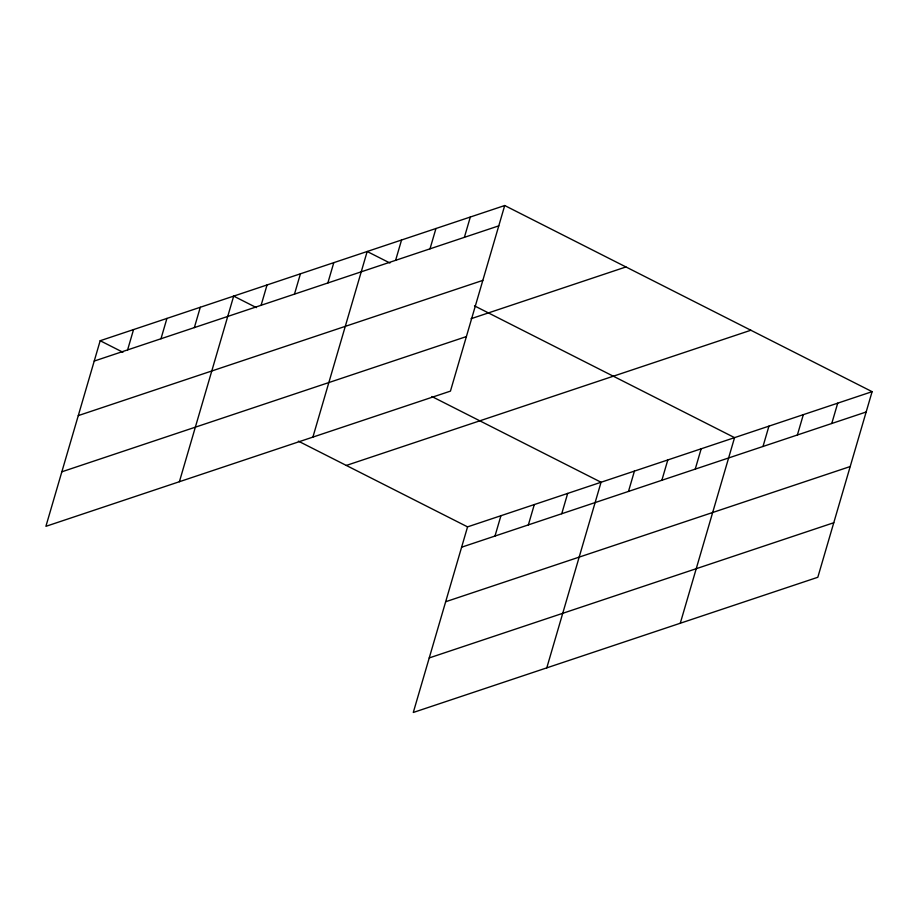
<?xml version="1.0" encoding="UTF-8"?>
<svg xmlns="http://www.w3.org/2000/svg" width="918" height="918" viewBox="0 0 918 918"><rect width="100%" height="100%" fill="white"/><g stroke="black" fill="none" stroke-linecap="round" stroke-linejoin="round"><path stroke-width="1.38" d="M504.716 205.529L100.177 340.727L45.9 526.335L450.44 391.125L504.716 205.529L872.1 391.665L817.823 577.273L413.284 712.471L467.56 526.875L872.1 391.665M127.602 349.907L133.546 329.573M160.983 338.753L166.927 318.42M194.352 327.6L200.296 307.266M179.4 481.721L233.677 296.112L256.409 307.622M261.102 305.292L267.046 284.959M294.483 294.139L300.427 273.805M327.852 282.974L333.796 262.651M312.9 437.094L367.177 251.498L389.909 263.007M395.612 260.333L401.556 240M430.003 248.835L435.947 228.513M464.382 237.349L470.326 217.015M494.986 536.043L500.93 515.709M528.366 524.889L534.31 504.556M561.736 513.736L567.68 493.402M546.784 667.856L601.06 482.248L431.873 396.53M628.486 491.428L634.43 471.095M661.867 480.275L667.811 459.941M695.236 469.121L701.18 448.787M680.284 623.242L734.561 437.634L474.514 305.878M762.996 446.481L768.94 426.147M797.386 434.983L803.33 414.649M831.765 423.496L837.709 403.163M94.233 361.061L498.772 225.851M78.282 415.602L482.822 280.392M471.049 318.718L625.95 266.954M61.85 471.795L466.39 336.585M346.327 465.437L750.867 330.239M461.616 547.197L866.156 411.998M445.666 601.738L850.206 466.539M429.234 657.931L833.774 522.732M100.177 340.727L122.909 352.248M298.373 441.145L467.56 526.875"/></g></svg>
